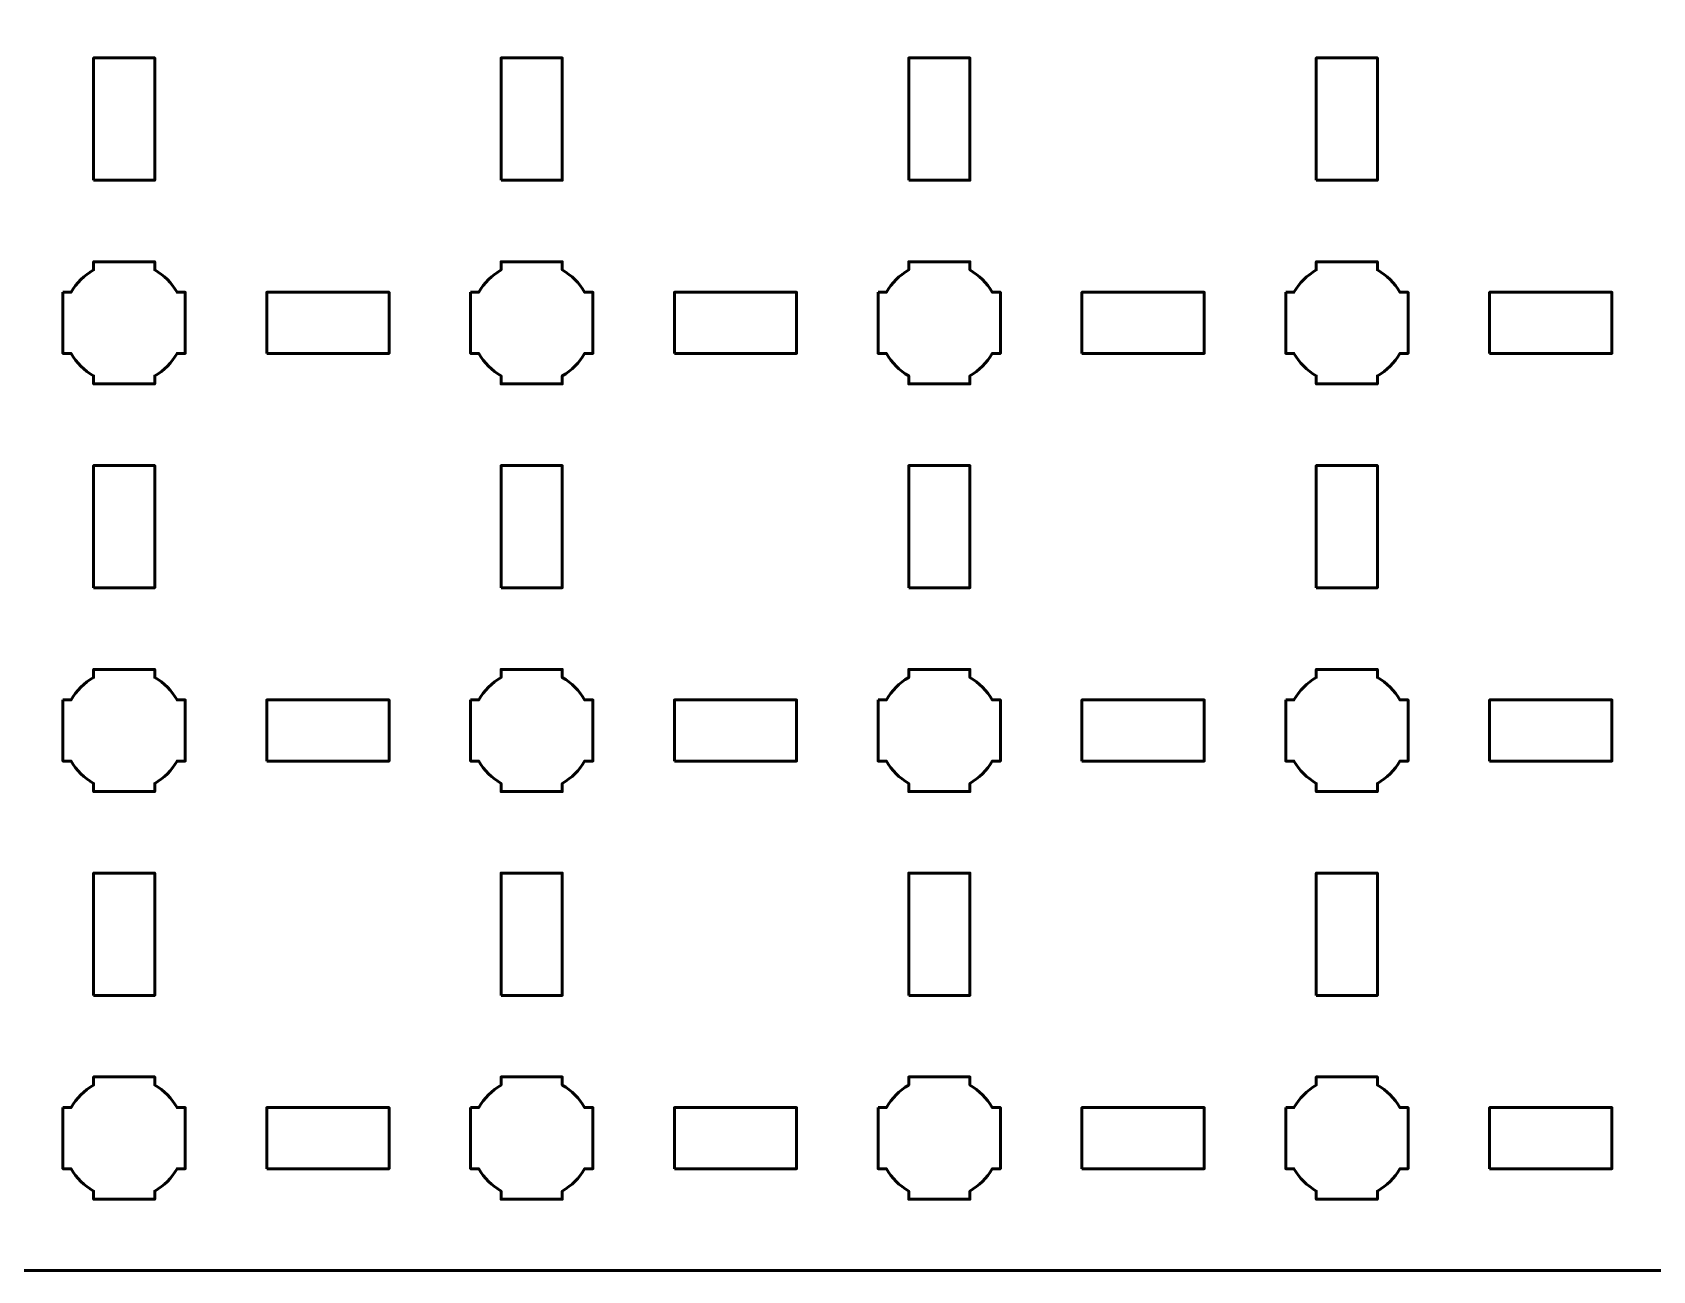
# Model space of a CAD drawing. Header units: centimetres. Extents: x -40.1 to 19.1, y -39.5 to 9.8.
# Drawn here: x -3.95 to 4, y -39.5 to -33.42 of the extents above; entities that cross this region are included whole.
import ezdxf

# ---------------------------------------------------------------- set-up
doc = ezdxf.new("R2010")
doc.units = ezdxf.units.CM
doc.header["$MEASUREMENT"] = 0
doc.layers.add('Layer 1', color=7, linetype='Continuous')

msp = doc.modelspace()

# ---------------------------------------------------------------- linework, layer by layer
at = {"layer": 'Layer 1', "lineweight": 53}
for points in [[(-3.65, -34.15), (-3.35, -34.15), (-3.35, -33.55), (-3.65, -33.55), (-3.65, -34.15)], [(-1.65, -34.15), (-1.35, -34.15), (-1.35, -33.55), (-1.65, -33.55), (-1.65, -34.15)], [(0.35, -34.15), (0.65, -34.15), (0.65, -33.55), (0.35, -33.55), (0.35, -34.15)], [(2.35, -34.15), (2.65, -34.15), (2.65, -33.55), (2.35, -33.55), (2.35, -34.15)], [(-2.8, -35), (-2.2, -35), (-2.2, -34.7), (-2.8, -34.7), (-2.8, -35)], [(-0.8, -35), (-0.2, -35), (-0.2, -34.7), (-0.8, -34.7), (-0.8, -35)], [(1.2, -35), (1.8, -35), (1.8, -34.7), (1.2, -34.7), (1.2, -35)], [(3.2, -35), (3.8, -35), (3.8, -34.7), (3.2, -34.7), (3.2, -35)], [(-3.65, -36.15), (-3.35, -36.15), (-3.35, -35.55), (-3.65, -35.55), (-3.65, -36.15)], [(-1.65, -36.15), (-1.35, -36.15), (-1.35, -35.55), (-1.65, -35.55), (-1.65, -36.15)], [(0.35, -36.15), (0.65, -36.15), (0.65, -35.55), (0.35, -35.55), (0.35, -36.15)], [(2.35, -36.15), (2.65, -36.15), (2.65, -35.55), (2.35, -35.55), (2.35, -36.15)], [(-2.8, -37), (-2.2, -37), (-2.2, -36.7), (-2.8, -36.7), (-2.8, -37)], [(-0.8, -37), (-0.2, -37), (-0.2, -36.7), (-0.8, -36.7), (-0.8, -37)], [(1.2, -37), (1.8, -37), (1.8, -36.7), (1.2, -36.7), (1.2, -37)], [(3.2, -37), (3.8, -37), (3.8, -36.7), (3.2, -36.7), (3.2, -37)], [(-3.65, -38.15), (-3.35, -38.15), (-3.35, -37.55), (-3.65, -37.55), (-3.65, -38.15)], [(-1.65, -38.15), (-1.35, -38.15), (-1.35, -37.55), (-1.65, -37.55), (-1.65, -38.15)], [(0.35, -38.15), (0.65, -38.15), (0.65, -37.55), (0.35, -37.55), (0.35, -38.15)], [(2.35, -38.15), (2.65, -38.15), (2.65, -37.55), (2.35, -37.55), (2.35, -38.15)], [(-2.8, -39), (-2.2, -39), (-2.2, -38.7), (-2.8, -38.7), (-2.8, -39)], [(-0.8, -39), (-0.2, -39), (-0.2, -38.7), (-0.8, -38.7), (-0.8, -39)], [(1.2, -39), (1.8, -39), (1.8, -38.7), (1.2, -38.7), (1.2, -39)], [(3.2, -39), (3.8, -39), (3.8, -38.7), (3.2, -38.7), (3.2, -39)]]:
    msp.add_lwpolyline(points, close=True, dxfattribs=at)
for points, knots in [([(-40.15, -39), (-40.15, -39), (-40.15, 9.3), (-40.15, 9.3), (-40.15, 9.3), (-40.15, 9.57609), (-39.92609, 9.8), (-39.65, 9.8), (-39.65, 9.8), (-39.65, 9.8), (18.65, 9.8), (18.65, 9.8), (18.65, 9.8), (18.92609, 9.8), (19.15, 9.57609), (19.15, 9.3), (19.15, 9.3), (19.15, 9.3), (19.15, -39), (19.15, -39), (19.15, -39), (19.15, -39.27609), (18.92609, -39.5), (18.65, -39.5), (18.65, -39.5), (18.65, -39.5), (-39.65, -39.5), (-39.65, -39.5), (-39.65, -39.5), (-39.92609, -39.5), (-40.15, -39.27609), (-40.15, -39)], [0, 0, 0, 0, 0.125, 0.125, 0.125, 0.125, 0.25, 0.25, 0.25, 0.25, 0.375, 0.375, 0.375, 0.375, 0.5, 0.5, 0.5, 0.5, 0.625, 0.625, 0.625, 0.625, 0.75, 0.75, 0.75, 0.75, 0.875, 0.875, 0.875, 0.875, 1, 1, 1, 1]), ([(-3.8, -34.7), (-3.8, -34.7), (-3.75985, -34.7), (-3.75985, -34.7), (-3.75985, -34.7), (-3.7335, -34.65447), (-3.69553, -34.6165), (-3.65, -34.59015), (-3.65, -34.59015), (-3.65, -34.59015), (-3.65, -34.55), (-3.65, -34.55), (-3.65, -34.55), (-3.65, -34.55), (-3.5, -34.55), (-3.5, -34.55), (-3.5, -34.55), (-3.5, -34.55), (-3.35, -34.55), (-3.35, -34.55), (-3.35, -34.55), (-3.35, -34.55), (-3.35, -34.59015), (-3.35, -34.59015), (-3.35, -34.59015), (-3.30447, -34.6165), (-3.2665, -34.65447), (-3.24015, -34.7), (-3.24015, -34.7), (-3.24015, -34.7), (-3.2, -34.7), (-3.2, -34.7), (-3.2, -34.7), (-3.2, -34.7), (-3.2, -34.85), (-3.2, -34.85), (-3.2, -34.85), (-3.2, -34.85), (-3.2, -35), (-3.2, -35), (-3.2, -35), (-3.2, -35), (-3.24015, -35), (-3.24015, -35), (-3.24015, -35), (-3.2665, -35.04553), (-3.30447, -35.0835), (-3.35, -35.10985), (-3.35, -35.10985), (-3.35, -35.10985), (-3.35, -35.15), (-3.35, -35.15), (-3.35, -35.15), (-3.35, -35.15), (-3.5, -35.15), (-3.5, -35.15), (-3.5, -35.15), (-3.5, -35.15), (-3.65, -35.15), (-3.65, -35.15), (-3.65, -35.15), (-3.65, -35.15), (-3.65, -35.10985), (-3.65, -35.10985), (-3.65, -35.10985), (-3.69553, -35.0835), (-3.7335, -35.04553), (-3.75985, -35), (-3.75985, -35), (-3.75985, -35), (-3.8, -35), (-3.8, -35), (-3.8, -35), (-3.8, -35), (-3.8, -34.85), (-3.8, -34.85), (-3.8, -34.85), (-3.8, -34.85), (-3.8, -34.7), (-3.8, -34.7)], [0, 0, 0, 0, 0.05, 0.05, 0.05, 0.05, 0.1, 0.1, 0.1, 0.1, 0.15, 0.15, 0.15, 0.15, 0.2, 0.2, 0.2, 0.2, 0.25, 0.25, 0.25, 0.25, 0.3, 0.3, 0.3, 0.3, 0.35, 0.35, 0.35, 0.35, 0.4, 0.4, 0.4, 0.4, 0.45, 0.45, 0.45, 0.45, 0.5, 0.5, 0.5, 0.5, 0.55, 0.55, 0.55, 0.55, 0.6, 0.6, 0.6, 0.6, 0.65, 0.65, 0.65, 0.65, 0.7, 0.7, 0.7, 0.7, 0.75, 0.75, 0.75, 0.75, 0.8, 0.8, 0.8, 0.8, 0.85, 0.85, 0.85, 0.85, 0.9, 0.9, 0.9, 0.9, 0.95, 0.95, 0.95, 0.95, 1, 1, 1, 1]), ([(-1.8, -34.7), (-1.8, -34.7), (-1.75985, -34.7), (-1.75985, -34.7), (-1.75985, -34.7), (-1.7335, -34.65447), (-1.69553, -34.6165), (-1.65, -34.59015), (-1.65, -34.59015), (-1.65, -34.59015), (-1.65, -34.55), (-1.65, -34.55), (-1.65, -34.55), (-1.65, -34.55), (-1.5, -34.55), (-1.5, -34.55), (-1.5, -34.55), (-1.5, -34.55), (-1.35, -34.55), (-1.35, -34.55), (-1.35, -34.55), (-1.35, -34.55), (-1.35, -34.59015), (-1.35, -34.59015), (-1.35, -34.59015), (-1.30447, -34.6165), (-1.2665, -34.65447), (-1.24015, -34.7), (-1.24015, -34.7), (-1.24015, -34.7), (-1.2, -34.7), (-1.2, -34.7), (-1.2, -34.7), (-1.2, -34.7), (-1.2, -34.85), (-1.2, -34.85), (-1.2, -34.85), (-1.2, -34.85), (-1.2, -35), (-1.2, -35), (-1.2, -35), (-1.2, -35), (-1.24015, -35), (-1.24015, -35), (-1.24015, -35), (-1.2665, -35.04553), (-1.30447, -35.0835), (-1.35, -35.10985), (-1.35, -35.10985), (-1.35, -35.10985), (-1.35, -35.15), (-1.35, -35.15), (-1.35, -35.15), (-1.35, -35.15), (-1.5, -35.15), (-1.5, -35.15), (-1.5, -35.15), (-1.5, -35.15), (-1.65, -35.15), (-1.65, -35.15), (-1.65, -35.15), (-1.65, -35.15), (-1.65, -35.10985), (-1.65, -35.10985), (-1.65, -35.10985), (-1.69553, -35.0835), (-1.7335, -35.04553), (-1.75985, -35), (-1.75985, -35), (-1.75985, -35), (-1.8, -35), (-1.8, -35), (-1.8, -35), (-1.8, -35), (-1.8, -34.85), (-1.8, -34.85), (-1.8, -34.85), (-1.8, -34.85), (-1.8, -34.7), (-1.8, -34.7)], [0, 0, 0, 0, 0.05, 0.05, 0.05, 0.05, 0.1, 0.1, 0.1, 0.1, 0.15, 0.15, 0.15, 0.15, 0.2, 0.2, 0.2, 0.2, 0.25, 0.25, 0.25, 0.25, 0.3, 0.3, 0.3, 0.3, 0.35, 0.35, 0.35, 0.35, 0.4, 0.4, 0.4, 0.4, 0.45, 0.45, 0.45, 0.45, 0.5, 0.5, 0.5, 0.5, 0.55, 0.55, 0.55, 0.55, 0.6, 0.6, 0.6, 0.6, 0.65, 0.65, 0.65, 0.65, 0.7, 0.7, 0.7, 0.7, 0.75, 0.75, 0.75, 0.75, 0.8, 0.8, 0.8, 0.8, 0.85, 0.85, 0.85, 0.85, 0.9, 0.9, 0.9, 0.9, 0.95, 0.95, 0.95, 0.95, 1, 1, 1, 1]), ([(0.2, -34.7), (0.2, -34.7), (0.24015, -34.7), (0.24015, -34.7), (0.24015, -34.7), (0.2665, -34.65447), (0.30447, -34.6165), (0.35, -34.59015), (0.35, -34.59015), (0.35, -34.59015), (0.35, -34.55), (0.35, -34.55), (0.35, -34.55), (0.35, -34.55), (0.5, -34.55), (0.5, -34.55), (0.5, -34.55), (0.5, -34.55), (0.65, -34.55), (0.65, -34.55), (0.65, -34.55), (0.65, -34.55), (0.65, -34.59015), (0.65, -34.59015), (0.65, -34.59015), (0.69553, -34.6165), (0.7335, -34.65447), (0.75985, -34.7), (0.75985, -34.7), (0.75985, -34.7), (0.8, -34.7), (0.8, -34.7), (0.8, -34.7), (0.8, -34.7), (0.8, -34.85), (0.8, -34.85), (0.8, -34.85), (0.8, -34.85), (0.8, -35), (0.8, -35), (0.8, -35), (0.8, -35), (0.75985, -35), (0.75985, -35), (0.75985, -35), (0.7335, -35.04553), (0.69553, -35.0835), (0.65, -35.10985), (0.65, -35.10985), (0.65, -35.10985), (0.65, -35.15), (0.65, -35.15), (0.65, -35.15), (0.65, -35.15), (0.5, -35.15), (0.5, -35.15), (0.5, -35.15), (0.5, -35.15), (0.35, -35.15), (0.35, -35.15), (0.35, -35.15), (0.35, -35.15), (0.35, -35.10985), (0.35, -35.10985), (0.35, -35.10985), (0.30447, -35.0835), (0.2665, -35.04553), (0.24015, -35), (0.24015, -35), (0.24015, -35), (0.2, -35), (0.2, -35), (0.2, -35), (0.2, -35), (0.2, -34.85), (0.2, -34.85), (0.2, -34.85), (0.2, -34.85), (0.2, -34.7), (0.2, -34.7)], [0, 0, 0, 0, 0.05, 0.05, 0.05, 0.05, 0.1, 0.1, 0.1, 0.1, 0.15, 0.15, 0.15, 0.15, 0.2, 0.2, 0.2, 0.2, 0.25, 0.25, 0.25, 0.25, 0.3, 0.3, 0.3, 0.3, 0.35, 0.35, 0.35, 0.35, 0.4, 0.4, 0.4, 0.4, 0.45, 0.45, 0.45, 0.45, 0.5, 0.5, 0.5, 0.5, 0.55, 0.55, 0.55, 0.55, 0.6, 0.6, 0.6, 0.6, 0.65, 0.65, 0.65, 0.65, 0.7, 0.7, 0.7, 0.7, 0.75, 0.75, 0.75, 0.75, 0.8, 0.8, 0.8, 0.8, 0.85, 0.85, 0.85, 0.85, 0.9, 0.9, 0.9, 0.9, 0.95, 0.95, 0.95, 0.95, 1, 1, 1, 1]), ([(2.2, -34.7), (2.2, -34.7), (2.24015, -34.7), (2.24015, -34.7), (2.24015, -34.7), (2.2665, -34.65447), (2.30447, -34.6165), (2.35, -34.59015), (2.35, -34.59015), (2.35, -34.59015), (2.35, -34.55), (2.35, -34.55), (2.35, -34.55), (2.35, -34.55), (2.5, -34.55), (2.5, -34.55), (2.5, -34.55), (2.5, -34.55), (2.65, -34.55), (2.65, -34.55), (2.65, -34.55), (2.65, -34.55), (2.65, -34.59015), (2.65, -34.59015), (2.65, -34.59015), (2.69553, -34.6165), (2.7335, -34.65447), (2.75985, -34.7), (2.75985, -34.7), (2.75985, -34.7), (2.8, -34.7), (2.8, -34.7), (2.8, -34.7), (2.8, -34.7), (2.8, -34.85), (2.8, -34.85), (2.8, -34.85), (2.8, -34.85), (2.8, -35), (2.8, -35), (2.8, -35), (2.8, -35), (2.75985, -35), (2.75985, -35), (2.75985, -35), (2.7335, -35.04553), (2.69553, -35.0835), (2.65, -35.10985), (2.65, -35.10985), (2.65, -35.10985), (2.65, -35.15), (2.65, -35.15), (2.65, -35.15), (2.65, -35.15), (2.5, -35.15), (2.5, -35.15), (2.5, -35.15), (2.5, -35.15), (2.35, -35.15), (2.35, -35.15), (2.35, -35.15), (2.35, -35.15), (2.35, -35.10985), (2.35, -35.10985), (2.35, -35.10985), (2.30447, -35.0835), (2.2665, -35.04553), (2.24015, -35), (2.24015, -35), (2.24015, -35), (2.2, -35), (2.2, -35), (2.2, -35), (2.2, -35), (2.2, -34.85), (2.2, -34.85), (2.2, -34.85), (2.2, -34.85), (2.2, -34.7), (2.2, -34.7)], [0, 0, 0, 0, 0.05, 0.05, 0.05, 0.05, 0.1, 0.1, 0.1, 0.1, 0.15, 0.15, 0.15, 0.15, 0.2, 0.2, 0.2, 0.2, 0.25, 0.25, 0.25, 0.25, 0.3, 0.3, 0.3, 0.3, 0.35, 0.35, 0.35, 0.35, 0.4, 0.4, 0.4, 0.4, 0.45, 0.45, 0.45, 0.45, 0.5, 0.5, 0.5, 0.5, 0.55, 0.55, 0.55, 0.55, 0.6, 0.6, 0.6, 0.6, 0.65, 0.65, 0.65, 0.65, 0.7, 0.7, 0.7, 0.7, 0.75, 0.75, 0.75, 0.75, 0.8, 0.8, 0.8, 0.8, 0.85, 0.85, 0.85, 0.85, 0.9, 0.9, 0.9, 0.9, 0.95, 0.95, 0.95, 0.95, 1, 1, 1, 1]), ([(-3.8, -36.7), (-3.8, -36.7), (-3.75985, -36.7), (-3.75985, -36.7), (-3.75985, -36.7), (-3.7335, -36.65447), (-3.69553, -36.6165), (-3.65, -36.59015), (-3.65, -36.59015), (-3.65, -36.59015), (-3.65, -36.55), (-3.65, -36.55), (-3.65, -36.55), (-3.65, -36.55), (-3.5, -36.55), (-3.5, -36.55), (-3.5, -36.55), (-3.5, -36.55), (-3.35, -36.55), (-3.35, -36.55), (-3.35, -36.55), (-3.35, -36.55), (-3.35, -36.59015), (-3.35, -36.59015), (-3.35, -36.59015), (-3.30447, -36.6165), (-3.2665, -36.65447), (-3.24015, -36.7), (-3.24015, -36.7), (-3.24015, -36.7), (-3.2, -36.7), (-3.2, -36.7), (-3.2, -36.7), (-3.2, -36.7), (-3.2, -36.85), (-3.2, -36.85), (-3.2, -36.85), (-3.2, -36.85), (-3.2, -37), (-3.2, -37), (-3.2, -37), (-3.2, -37), (-3.24015, -37), (-3.24015, -37), (-3.24015, -37), (-3.2665, -37.04553), (-3.30447, -37.0835), (-3.35, -37.10985), (-3.35, -37.10985), (-3.35, -37.10985), (-3.35, -37.15), (-3.35, -37.15), (-3.35, -37.15), (-3.35, -37.15), (-3.5, -37.15), (-3.5, -37.15), (-3.5, -37.15), (-3.5, -37.15), (-3.65, -37.15), (-3.65, -37.15), (-3.65, -37.15), (-3.65, -37.15), (-3.65, -37.10985), (-3.65, -37.10985), (-3.65, -37.10985), (-3.69553, -37.0835), (-3.7335, -37.04553), (-3.75985, -37), (-3.75985, -37), (-3.75985, -37), (-3.8, -37), (-3.8, -37), (-3.8, -37), (-3.8, -37), (-3.8, -36.85), (-3.8, -36.85), (-3.8, -36.85), (-3.8, -36.85), (-3.8, -36.7), (-3.8, -36.7)], [0, 0, 0, 0, 0.05, 0.05, 0.05, 0.05, 0.1, 0.1, 0.1, 0.1, 0.15, 0.15, 0.15, 0.15, 0.2, 0.2, 0.2, 0.2, 0.25, 0.25, 0.25, 0.25, 0.3, 0.3, 0.3, 0.3, 0.35, 0.35, 0.35, 0.35, 0.4, 0.4, 0.4, 0.4, 0.45, 0.45, 0.45, 0.45, 0.5, 0.5, 0.5, 0.5, 0.55, 0.55, 0.55, 0.55, 0.6, 0.6, 0.6, 0.6, 0.65, 0.65, 0.65, 0.65, 0.7, 0.7, 0.7, 0.7, 0.75, 0.75, 0.75, 0.75, 0.8, 0.8, 0.8, 0.8, 0.85, 0.85, 0.85, 0.85, 0.9, 0.9, 0.9, 0.9, 0.95, 0.95, 0.95, 0.95, 1, 1, 1, 1]), ([(-1.8, -36.7), (-1.8, -36.7), (-1.75985, -36.7), (-1.75985, -36.7), (-1.75985, -36.7), (-1.7335, -36.65447), (-1.69553, -36.6165), (-1.65, -36.59015), (-1.65, -36.59015), (-1.65, -36.59015), (-1.65, -36.55), (-1.65, -36.55), (-1.65, -36.55), (-1.65, -36.55), (-1.5, -36.55), (-1.5, -36.55), (-1.5, -36.55), (-1.5, -36.55), (-1.35, -36.55), (-1.35, -36.55), (-1.35, -36.55), (-1.35, -36.55), (-1.35, -36.59015), (-1.35, -36.59015), (-1.35, -36.59015), (-1.30447, -36.6165), (-1.2665, -36.65447), (-1.24015, -36.7), (-1.24015, -36.7), (-1.24015, -36.7), (-1.2, -36.7), (-1.2, -36.7), (-1.2, -36.7), (-1.2, -36.7), (-1.2, -36.85), (-1.2, -36.85), (-1.2, -36.85), (-1.2, -36.85), (-1.2, -37), (-1.2, -37), (-1.2, -37), (-1.2, -37), (-1.24015, -37), (-1.24015, -37), (-1.24015, -37), (-1.2665, -37.04553), (-1.30447, -37.0835), (-1.35, -37.10985), (-1.35, -37.10985), (-1.35, -37.10985), (-1.35, -37.15), (-1.35, -37.15), (-1.35, -37.15), (-1.35, -37.15), (-1.5, -37.15), (-1.5, -37.15), (-1.5, -37.15), (-1.5, -37.15), (-1.65, -37.15), (-1.65, -37.15), (-1.65, -37.15), (-1.65, -37.15), (-1.65, -37.10985), (-1.65, -37.10985), (-1.65, -37.10985), (-1.69553, -37.0835), (-1.7335, -37.04553), (-1.75985, -37), (-1.75985, -37), (-1.75985, -37), (-1.8, -37), (-1.8, -37), (-1.8, -37), (-1.8, -37), (-1.8, -36.85), (-1.8, -36.85), (-1.8, -36.85), (-1.8, -36.85), (-1.8, -36.7), (-1.8, -36.7)], [0, 0, 0, 0, 0.05, 0.05, 0.05, 0.05, 0.1, 0.1, 0.1, 0.1, 0.15, 0.15, 0.15, 0.15, 0.2, 0.2, 0.2, 0.2, 0.25, 0.25, 0.25, 0.25, 0.3, 0.3, 0.3, 0.3, 0.35, 0.35, 0.35, 0.35, 0.4, 0.4, 0.4, 0.4, 0.45, 0.45, 0.45, 0.45, 0.5, 0.5, 0.5, 0.5, 0.55, 0.55, 0.55, 0.55, 0.6, 0.6, 0.6, 0.6, 0.65, 0.65, 0.65, 0.65, 0.7, 0.7, 0.7, 0.7, 0.75, 0.75, 0.75, 0.75, 0.8, 0.8, 0.8, 0.8, 0.85, 0.85, 0.85, 0.85, 0.9, 0.9, 0.9, 0.9, 0.95, 0.95, 0.95, 0.95, 1, 1, 1, 1]), ([(0.2, -36.7), (0.2, -36.7), (0.24015, -36.7), (0.24015, -36.7), (0.24015, -36.7), (0.2665, -36.65447), (0.30447, -36.6165), (0.35, -36.59015), (0.35, -36.59015), (0.35, -36.59015), (0.35, -36.55), (0.35, -36.55), (0.35, -36.55), (0.35, -36.55), (0.5, -36.55), (0.5, -36.55), (0.5, -36.55), (0.5, -36.55), (0.65, -36.55), (0.65, -36.55), (0.65, -36.55), (0.65, -36.55), (0.65, -36.59015), (0.65, -36.59015), (0.65, -36.59015), (0.69553, -36.6165), (0.7335, -36.65447), (0.75985, -36.7), (0.75985, -36.7), (0.75985, -36.7), (0.8, -36.7), (0.8, -36.7), (0.8, -36.7), (0.8, -36.7), (0.8, -36.85), (0.8, -36.85), (0.8, -36.85), (0.8, -36.85), (0.8, -37), (0.8, -37), (0.8, -37), (0.8, -37), (0.75985, -37), (0.75985, -37), (0.75985, -37), (0.7335, -37.04553), (0.69553, -37.0835), (0.65, -37.10985), (0.65, -37.10985), (0.65, -37.10985), (0.65, -37.15), (0.65, -37.15), (0.65, -37.15), (0.65, -37.15), (0.5, -37.15), (0.5, -37.15), (0.5, -37.15), (0.5, -37.15), (0.35, -37.15), (0.35, -37.15), (0.35, -37.15), (0.35, -37.15), (0.35, -37.10985), (0.35, -37.10985), (0.35, -37.10985), (0.30447, -37.0835), (0.2665, -37.04553), (0.24015, -37), (0.24015, -37), (0.24015, -37), (0.2, -37), (0.2, -37), (0.2, -37), (0.2, -37), (0.2, -36.85), (0.2, -36.85), (0.2, -36.85), (0.2, -36.85), (0.2, -36.7), (0.2, -36.7)], [0, 0, 0, 0, 0.05, 0.05, 0.05, 0.05, 0.1, 0.1, 0.1, 0.1, 0.15, 0.15, 0.15, 0.15, 0.2, 0.2, 0.2, 0.2, 0.25, 0.25, 0.25, 0.25, 0.3, 0.3, 0.3, 0.3, 0.35, 0.35, 0.35, 0.35, 0.4, 0.4, 0.4, 0.4, 0.45, 0.45, 0.45, 0.45, 0.5, 0.5, 0.5, 0.5, 0.55, 0.55, 0.55, 0.55, 0.6, 0.6, 0.6, 0.6, 0.65, 0.65, 0.65, 0.65, 0.7, 0.7, 0.7, 0.7, 0.75, 0.75, 0.75, 0.75, 0.8, 0.8, 0.8, 0.8, 0.85, 0.85, 0.85, 0.85, 0.9, 0.9, 0.9, 0.9, 0.95, 0.95, 0.95, 0.95, 1, 1, 1, 1]), ([(2.2, -36.7), (2.2, -36.7), (2.24015, -36.7), (2.24015, -36.7), (2.24015, -36.7), (2.2665, -36.65447), (2.30447, -36.6165), (2.35, -36.59015), (2.35, -36.59015), (2.35, -36.59015), (2.35, -36.55), (2.35, -36.55), (2.35, -36.55), (2.35, -36.55), (2.5, -36.55), (2.5, -36.55), (2.5, -36.55), (2.5, -36.55), (2.65, -36.55), (2.65, -36.55), (2.65, -36.55), (2.65, -36.55), (2.65, -36.59015), (2.65, -36.59015), (2.65, -36.59015), (2.69553, -36.6165), (2.7335, -36.65447), (2.75985, -36.7), (2.75985, -36.7), (2.75985, -36.7), (2.8, -36.7), (2.8, -36.7), (2.8, -36.7), (2.8, -36.7), (2.8, -36.85), (2.8, -36.85), (2.8, -36.85), (2.8, -36.85), (2.8, -37), (2.8, -37), (2.8, -37), (2.8, -37), (2.75985, -37), (2.75985, -37), (2.75985, -37), (2.7335, -37.04553), (2.69553, -37.0835), (2.65, -37.10985), (2.65, -37.10985), (2.65, -37.10985), (2.65, -37.15), (2.65, -37.15), (2.65, -37.15), (2.65, -37.15), (2.5, -37.15), (2.5, -37.15), (2.5, -37.15), (2.5, -37.15), (2.35, -37.15), (2.35, -37.15), (2.35, -37.15), (2.35, -37.15), (2.35, -37.10985), (2.35, -37.10985), (2.35, -37.10985), (2.30447, -37.0835), (2.2665, -37.04553), (2.24015, -37), (2.24015, -37), (2.24015, -37), (2.2, -37), (2.2, -37), (2.2, -37), (2.2, -37), (2.2, -36.85), (2.2, -36.85), (2.2, -36.85), (2.2, -36.85), (2.2, -36.7), (2.2, -36.7)], [0, 0, 0, 0, 0.05, 0.05, 0.05, 0.05, 0.1, 0.1, 0.1, 0.1, 0.15, 0.15, 0.15, 0.15, 0.2, 0.2, 0.2, 0.2, 0.25, 0.25, 0.25, 0.25, 0.3, 0.3, 0.3, 0.3, 0.35, 0.35, 0.35, 0.35, 0.4, 0.4, 0.4, 0.4, 0.45, 0.45, 0.45, 0.45, 0.5, 0.5, 0.5, 0.5, 0.55, 0.55, 0.55, 0.55, 0.6, 0.6, 0.6, 0.6, 0.65, 0.65, 0.65, 0.65, 0.7, 0.7, 0.7, 0.7, 0.75, 0.75, 0.75, 0.75, 0.8, 0.8, 0.8, 0.8, 0.85, 0.85, 0.85, 0.85, 0.9, 0.9, 0.9, 0.9, 0.95, 0.95, 0.95, 0.95, 1, 1, 1, 1]), ([(-3.8, -38.7), (-3.8, -38.7), (-3.75985, -38.7), (-3.75985, -38.7), (-3.75985, -38.7), (-3.7335, -38.65447), (-3.69553, -38.6165), (-3.65, -38.59015), (-3.65, -38.59015), (-3.65, -38.59015), (-3.65, -38.55), (-3.65, -38.55), (-3.65, -38.55), (-3.65, -38.55), (-3.5, -38.55), (-3.5, -38.55), (-3.5, -38.55), (-3.5, -38.55), (-3.35, -38.55), (-3.35, -38.55), (-3.35, -38.55), (-3.35, -38.55), (-3.35, -38.59015), (-3.35, -38.59015), (-3.35, -38.59015), (-3.30447, -38.6165), (-3.2665, -38.65447), (-3.24015, -38.7), (-3.24015, -38.7), (-3.24015, -38.7), (-3.2, -38.7), (-3.2, -38.7), (-3.2, -38.7), (-3.2, -38.7), (-3.2, -38.85), (-3.2, -38.85), (-3.2, -38.85), (-3.2, -38.85), (-3.2, -39), (-3.2, -39), (-3.2, -39), (-3.2, -39), (-3.24015, -39), (-3.24015, -39), (-3.24015, -39), (-3.2665, -39.04553), (-3.30447, -39.0835), (-3.35, -39.10985), (-3.35, -39.10985), (-3.35, -39.10985), (-3.35, -39.15), (-3.35, -39.15), (-3.35, -39.15), (-3.35, -39.15), (-3.5, -39.15), (-3.5, -39.15), (-3.5, -39.15), (-3.5, -39.15), (-3.65, -39.15), (-3.65, -39.15), (-3.65, -39.15), (-3.65, -39.15), (-3.65, -39.10985), (-3.65, -39.10985), (-3.65, -39.10985), (-3.69553, -39.0835), (-3.7335, -39.04553), (-3.75985, -39), (-3.75985, -39), (-3.75985, -39), (-3.8, -39), (-3.8, -39), (-3.8, -39), (-3.8, -39), (-3.8, -38.85), (-3.8, -38.85), (-3.8, -38.85), (-3.8, -38.85), (-3.8, -38.7), (-3.8, -38.7)], [0, 0, 0, 0, 0.05, 0.05, 0.05, 0.05, 0.1, 0.1, 0.1, 0.1, 0.15, 0.15, 0.15, 0.15, 0.2, 0.2, 0.2, 0.2, 0.25, 0.25, 0.25, 0.25, 0.3, 0.3, 0.3, 0.3, 0.35, 0.35, 0.35, 0.35, 0.4, 0.4, 0.4, 0.4, 0.45, 0.45, 0.45, 0.45, 0.5, 0.5, 0.5, 0.5, 0.55, 0.55, 0.55, 0.55, 0.6, 0.6, 0.6, 0.6, 0.65, 0.65, 0.65, 0.65, 0.7, 0.7, 0.7, 0.7, 0.75, 0.75, 0.75, 0.75, 0.8, 0.8, 0.8, 0.8, 0.85, 0.85, 0.85, 0.85, 0.9, 0.9, 0.9, 0.9, 0.95, 0.95, 0.95, 0.95, 1, 1, 1, 1]), ([(-1.8, -38.7), (-1.8, -38.7), (-1.75985, -38.7), (-1.75985, -38.7), (-1.75985, -38.7), (-1.7335, -38.65447), (-1.69553, -38.6165), (-1.65, -38.59015), (-1.65, -38.59015), (-1.65, -38.59015), (-1.65, -38.55), (-1.65, -38.55), (-1.65, -38.55), (-1.65, -38.55), (-1.5, -38.55), (-1.5, -38.55), (-1.5, -38.55), (-1.5, -38.55), (-1.35, -38.55), (-1.35, -38.55), (-1.35, -38.55), (-1.35, -38.55), (-1.35, -38.59015), (-1.35, -38.59015), (-1.35, -38.59015), (-1.30447, -38.6165), (-1.2665, -38.65447), (-1.24015, -38.7), (-1.24015, -38.7), (-1.24015, -38.7), (-1.2, -38.7), (-1.2, -38.7), (-1.2, -38.7), (-1.2, -38.7), (-1.2, -38.85), (-1.2, -38.85), (-1.2, -38.85), (-1.2, -38.85), (-1.2, -39), (-1.2, -39), (-1.2, -39), (-1.2, -39), (-1.24015, -39), (-1.24015, -39), (-1.24015, -39), (-1.2665, -39.04553), (-1.30447, -39.0835), (-1.35, -39.10985), (-1.35, -39.10985), (-1.35, -39.10985), (-1.35, -39.15), (-1.35, -39.15), (-1.35, -39.15), (-1.35, -39.15), (-1.5, -39.15), (-1.5, -39.15), (-1.5, -39.15), (-1.5, -39.15), (-1.65, -39.15), (-1.65, -39.15), (-1.65, -39.15), (-1.65, -39.15), (-1.65, -39.10985), (-1.65, -39.10985), (-1.65, -39.10985), (-1.69553, -39.0835), (-1.7335, -39.04553), (-1.75985, -39), (-1.75985, -39), (-1.75985, -39), (-1.8, -39), (-1.8, -39), (-1.8, -39), (-1.8, -39), (-1.8, -38.85), (-1.8, -38.85), (-1.8, -38.85), (-1.8, -38.85), (-1.8, -38.7), (-1.8, -38.7)], [0, 0, 0, 0, 0.05, 0.05, 0.05, 0.05, 0.1, 0.1, 0.1, 0.1, 0.15, 0.15, 0.15, 0.15, 0.2, 0.2, 0.2, 0.2, 0.25, 0.25, 0.25, 0.25, 0.3, 0.3, 0.3, 0.3, 0.35, 0.35, 0.35, 0.35, 0.4, 0.4, 0.4, 0.4, 0.45, 0.45, 0.45, 0.45, 0.5, 0.5, 0.5, 0.5, 0.55, 0.55, 0.55, 0.55, 0.6, 0.6, 0.6, 0.6, 0.65, 0.65, 0.65, 0.65, 0.7, 0.7, 0.7, 0.7, 0.75, 0.75, 0.75, 0.75, 0.8, 0.8, 0.8, 0.8, 0.85, 0.85, 0.85, 0.85, 0.9, 0.9, 0.9, 0.9, 0.95, 0.95, 0.95, 0.95, 1, 1, 1, 1]), ([(0.2, -38.7), (0.2, -38.7), (0.24015, -38.7), (0.24015, -38.7), (0.24015, -38.7), (0.2665, -38.65447), (0.30447, -38.6165), (0.35, -38.59015), (0.35, -38.59015), (0.35, -38.59015), (0.35, -38.55), (0.35, -38.55), (0.35, -38.55), (0.35, -38.55), (0.5, -38.55), (0.5, -38.55), (0.5, -38.55), (0.5, -38.55), (0.65, -38.55), (0.65, -38.55), (0.65, -38.55), (0.65, -38.55), (0.65, -38.59015), (0.65, -38.59015), (0.65, -38.59015), (0.69553, -38.6165), (0.7335, -38.65447), (0.75985, -38.7), (0.75985, -38.7), (0.75985, -38.7), (0.8, -38.7), (0.8, -38.7), (0.8, -38.7), (0.8, -38.7), (0.8, -38.85), (0.8, -38.85), (0.8, -38.85), (0.8, -38.85), (0.8, -39), (0.8, -39), (0.8, -39), (0.8, -39), (0.75985, -39), (0.75985, -39), (0.75985, -39), (0.7335, -39.04553), (0.69553, -39.0835), (0.65, -39.10985), (0.65, -39.10985), (0.65, -39.10985), (0.65, -39.15), (0.65, -39.15), (0.65, -39.15), (0.65, -39.15), (0.5, -39.15), (0.5, -39.15), (0.5, -39.15), (0.5, -39.15), (0.35, -39.15), (0.35, -39.15), (0.35, -39.15), (0.35, -39.15), (0.35, -39.10985), (0.35, -39.10985), (0.35, -39.10985), (0.30447, -39.0835), (0.2665, -39.04553), (0.24015, -39), (0.24015, -39), (0.24015, -39), (0.2, -39), (0.2, -39), (0.2, -39), (0.2, -39), (0.2, -38.85), (0.2, -38.85), (0.2, -38.85), (0.2, -38.85), (0.2, -38.7), (0.2, -38.7)], [0, 0, 0, 0, 0.05, 0.05, 0.05, 0.05, 0.1, 0.1, 0.1, 0.1, 0.15, 0.15, 0.15, 0.15, 0.2, 0.2, 0.2, 0.2, 0.25, 0.25, 0.25, 0.25, 0.3, 0.3, 0.3, 0.3, 0.35, 0.35, 0.35, 0.35, 0.4, 0.4, 0.4, 0.4, 0.45, 0.45, 0.45, 0.45, 0.5, 0.5, 0.5, 0.5, 0.55, 0.55, 0.55, 0.55, 0.6, 0.6, 0.6, 0.6, 0.65, 0.65, 0.65, 0.65, 0.7, 0.7, 0.7, 0.7, 0.75, 0.75, 0.75, 0.75, 0.8, 0.8, 0.8, 0.8, 0.85, 0.85, 0.85, 0.85, 0.9, 0.9, 0.9, 0.9, 0.95, 0.95, 0.95, 0.95, 1, 1, 1, 1]), ([(2.2, -38.7), (2.2, -38.7), (2.24015, -38.7), (2.24015, -38.7), (2.24015, -38.7), (2.2665, -38.65447), (2.30447, -38.6165), (2.35, -38.59015), (2.35, -38.59015), (2.35, -38.59015), (2.35, -38.55), (2.35, -38.55), (2.35, -38.55), (2.35, -38.55), (2.5, -38.55), (2.5, -38.55), (2.5, -38.55), (2.5, -38.55), (2.65, -38.55), (2.65, -38.55), (2.65, -38.55), (2.65, -38.55), (2.65, -38.59015), (2.65, -38.59015), (2.65, -38.59015), (2.69553, -38.6165), (2.7335, -38.65447), (2.75985, -38.7), (2.75985, -38.7), (2.75985, -38.7), (2.8, -38.7), (2.8, -38.7), (2.8, -38.7), (2.8, -38.7), (2.8, -38.85), (2.8, -38.85), (2.8, -38.85), (2.8, -38.85), (2.8, -39), (2.8, -39), (2.8, -39), (2.8, -39), (2.75985, -39), (2.75985, -39), (2.75985, -39), (2.7335, -39.04553), (2.69553, -39.0835), (2.65, -39.10985), (2.65, -39.10985), (2.65, -39.10985), (2.65, -39.15), (2.65, -39.15), (2.65, -39.15), (2.65, -39.15), (2.5, -39.15), (2.5, -39.15), (2.5, -39.15), (2.5, -39.15), (2.35, -39.15), (2.35, -39.15), (2.35, -39.15), (2.35, -39.15), (2.35, -39.10985), (2.35, -39.10985), (2.35, -39.10985), (2.30447, -39.0835), (2.2665, -39.04553), (2.24015, -39), (2.24015, -39), (2.24015, -39), (2.2, -39), (2.2, -39), (2.2, -39), (2.2, -39), (2.2, -38.85), (2.2, -38.85), (2.2, -38.85), (2.2, -38.85), (2.2, -38.7), (2.2, -38.7)], [0, 0, 0, 0, 0.05, 0.05, 0.05, 0.05, 0.1, 0.1, 0.1, 0.1, 0.15, 0.15, 0.15, 0.15, 0.2, 0.2, 0.2, 0.2, 0.25, 0.25, 0.25, 0.25, 0.3, 0.3, 0.3, 0.3, 0.35, 0.35, 0.35, 0.35, 0.4, 0.4, 0.4, 0.4, 0.45, 0.45, 0.45, 0.45, 0.5, 0.5, 0.5, 0.5, 0.55, 0.55, 0.55, 0.55, 0.6, 0.6, 0.6, 0.6, 0.65, 0.65, 0.65, 0.65, 0.7, 0.7, 0.7, 0.7, 0.75, 0.75, 0.75, 0.75, 0.8, 0.8, 0.8, 0.8, 0.85, 0.85, 0.85, 0.85, 0.9, 0.9, 0.9, 0.9, 0.95, 0.95, 0.95, 0.95, 1, 1, 1, 1])]:
    msp.add_open_spline(points, degree=3, knots=knots, dxfattribs=at)

doc.saveas('drawing.dxf')
